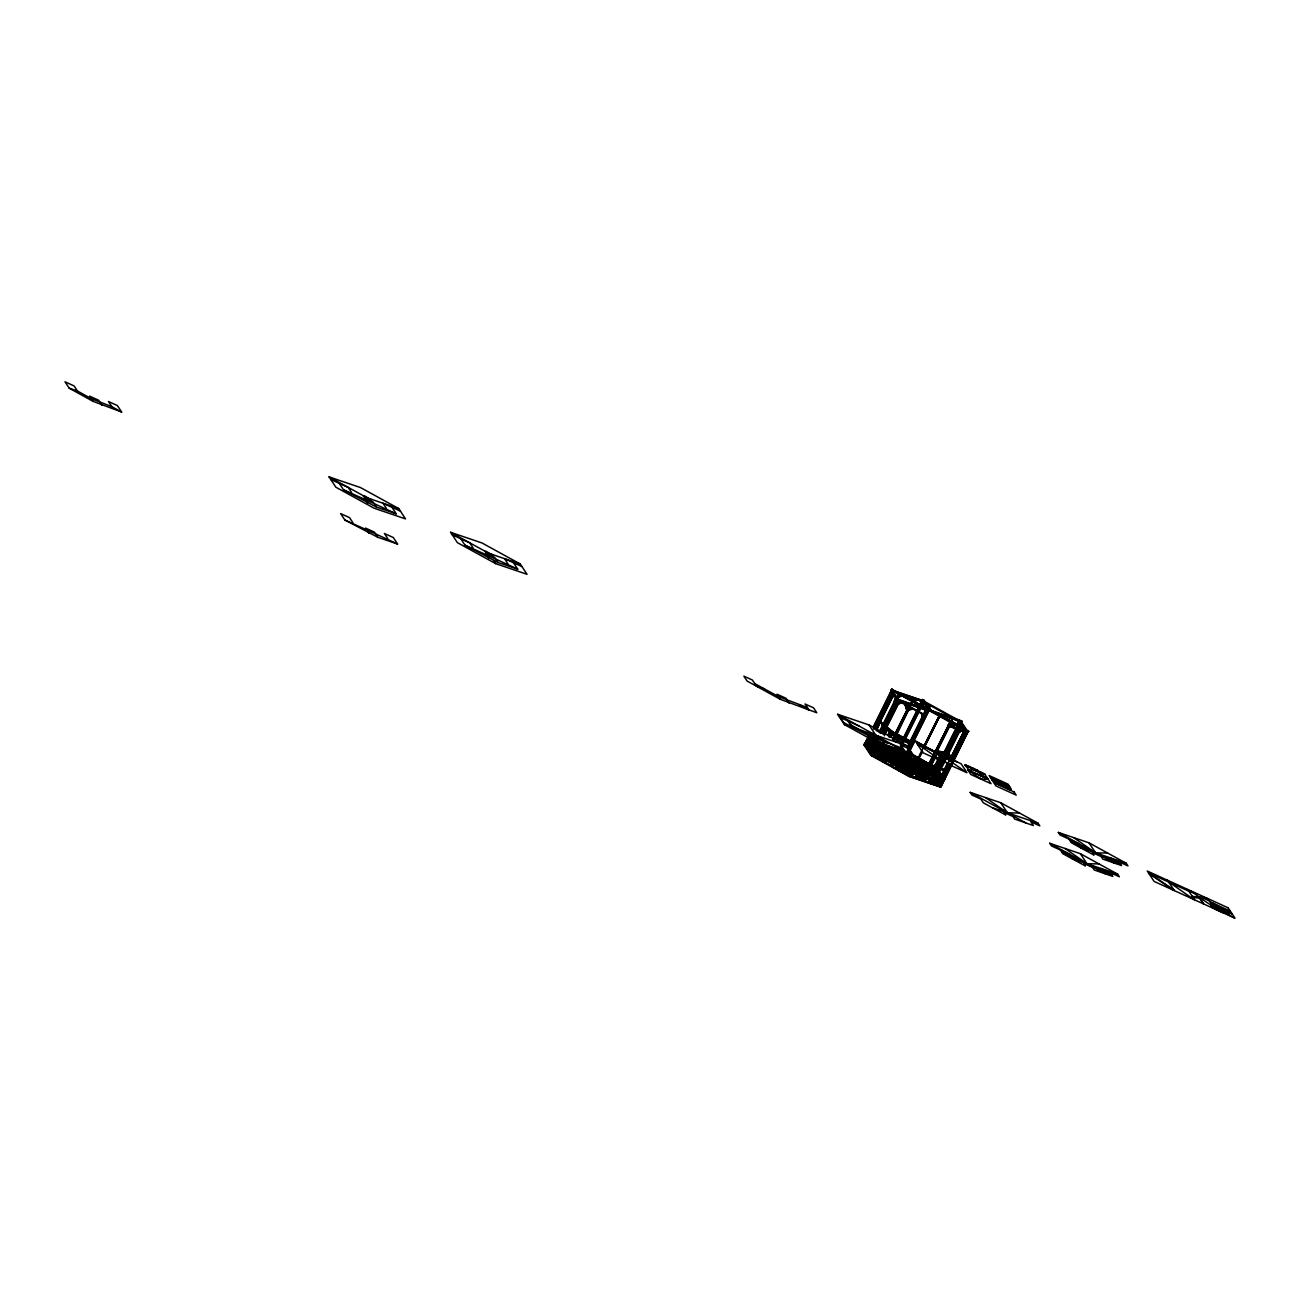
<?xml version="1.0" encoding="UTF-8"?>
<svg xmlns="http://www.w3.org/2000/svg" width="1300" height="1300" viewBox="0 0 1300 1300"><rect width="100%" height="100%" fill="white"/><g stroke="black" fill="none" stroke-linecap="round" stroke-linejoin="round"><path stroke-width="1.5" d="M940.631 755.251L936.097 753.155M930.621 767.926L932.847 771.306L940.956 755.251L938.697 751.254L941.07 755.316L933.221 771.128L932.327 770.656M948.139 752.245L951.307 757.689L947.31 752.846M937.722 751.644L939.949 755.024L937.592 751.449M951.941 757.283L936.244 753.561M865.719 744.185L866.548 741L867.425 741.406M871.309 743.779L870.789 745.761L871.78 746.33L872.836 745.16M871.211 747.11L872.365 743.275L870.447 742.495M871.666 746.168L871.471 742.869L869.408 743.665M873.681 746.46L872.641 745.81L871.812 748.979L872.82 749.548M872.706 749.385L873.86 745.55M873.486 751.514L874.315 748.361M874.38 751.92L875.209 748.767L874.185 748.166L874.932 749.304M875.355 748.995L874.851 750.977L873.958 750.571L874.477 748.605L875.631 749.401M895.05 702.163L896.285 697.401L895.408 696.995L894.156 701.756L895.164 702.341L897.682 699.514M897.39 699.985L896.561 703.154L897.455 703.56L898.267 700.391L897.39 699.985L898.43 700.635L897.91 702.617M901.095 756.161L901.924 752.992M901.566 755.219L902.086 753.236M901.371 758.599L900.851 760.581L899.08 759.769L901.014 760.825L901.842 757.656M901.989 756.567L902.818 753.399L901.03 752.586L899.876 755.901M902.476 751.725L906.799 758.29L904.004 757.087L903.175 760.256L906.604 761.914M904.069 760.663L905.044 757.738M905.775 757.9L904.361 762.044L906.133 762.856M907.741 771.03L908.261 769.064M938.438 772.314L936.666 771.745L935.837 774.898L936.731 775.304L938.194 770.803L938.99 771.16M936.585 779.886L938.844 772.931M936.748 780.13L937.983 775.352M938.226 777.579L939.705 773.094M938.697 776.636L939.201 774.654L938.161 774.004L939.12 775.466L940.339 775.206M945.197 755.658L944.239 755.446L951.389 757.77L944.369 754.926M939.721 779.854L940.875 775.791M939.673 781.089L938.844 784.258L939.737 784.664L941.33 778.83L942.646 779.87L940.095 784.989M939.299 778.505L940.306 779.074L940.696 776.929M963.836 733.444L965.087 728.666L964.194 728.26L962.959 733.038L963.95 733.606L966.485 730.779L965.591 730.389M903.971 740.789L910.471 744.364L904.215 740.334M898.771 737.214L896.236 742.365L898.836 737.246M897.406 740.87L899.08 737.457M897.65 740.919L899.356 737.441M900.867 764.497L864.484 743.827L899.779 762.872M891.215 689.942L892.174 689.276L891.215 689.942L926.998 709.589M867.994 737.376L864.126 745.16L870.935 755.495L909.171 776.49L940.615 787.166L968.354 731.283M873.438 726.716L891.865 689.276L927.956 708.923M864.142 744.494L868.303 737.376L873.519 740.236M873.551 726.879L891.605 690.755L892.694 691.324L873.958 729.089M874.884 740.691L868.059 738.173L865.199 743.957L866.742 744.9M873.373 728.699L892.125 690.934M901.193 764.985L870.691 754.423L909.009 776.23L939.64 786.63L933.335 775.905L896.074 755.43L864.126 745.16L895.733 756.096L933.01 776.571L940.615 787.166L933.806 776.847L891.28 753.301M864.987 744.136L865.881 744.526L867.864 738.335M874.445 727.285L892.515 690.479L923.146 700.895L902.281 742.918M866.174 744.494L868.709 739.375L872.69 740.155L868.303 739.245L869.278 739.781L866.856 745.062M866.288 744.543L868.579 738.351M867.263 745.079L869.229 739.554L866.304 747.305L867.311 747.874M866.417 747.467L869.099 742.089M869.976 740.61L868.822 744.445L869.716 744.835L870.87 741.016L868.936 740.188M893.165 693.599L875.339 729.511L893.051 693.42L894.059 694.005L876.834 728.699M866.873 748.378L870.074 741.926L871.081 742.495L867.571 749.45L900.185 764.433L900.364 763.539M882.131 743.941L883.155 746.33L870.383 741.227L884.682 747.727M875.875 730.145L893.945 693.826M870.188 742.089L866.986 748.54L898.706 762.938M876.931 729.658L880.376 722.215M867.75 748.784L870.935 742.072L871.829 742.479L869.83 745.014L868.936 744.608M871.569 744.185L869.017 749.304M872.462 744.591L870.025 749.889L872.576 744.77M872.917 744.12L873.551 743.194M876.98 742.186L874.347 749.044L872.284 748.036L869.862 752.911L870.935 753.383L872.186 748.621L871.179 748.036L869.408 752.017L870.301 752.424M879.109 732.079L896.041 697.954L896.935 698.36L880.002 732.485M872.105 744.997L871.146 743.535L870.318 746.704L871.325 747.289L873.324 744.738M875.225 741.585L874.819 740.675L875.209 744.526M869.976 753.09L872.398 748.199M880.1 732.664L897.049 698.539L896.155 698.133M875.68 742.008L873.015 747.403L874.461 748.361M880.149 733.038L900.331 693.924M870.854 753.48L876.2 742.186M880.717 733.428L900.283 693.696L882.131 731.819M881.351 732.81C880.783 721.321 898.105 730.811 888.875 736.938M925.909 709.637L897.764 699.871L925.665 708.565M877.679 740.789L874.347 749.044M876.249 743.99L871.504 754.016L873.844 751.124L872.95 750.717L870.415 753.545L873.827 755.04L876.379 749.921M881.855 733.184L897.033 702.211M882.635 733.411L898.69 701.041M882.749 733.59L899.145 700.554L893.62 692.153M883.057 733.931L899.438 701.561L883.383 733.931M872.722 754.764L876.07 748.914L874.413 746.395M874.51 747.5L875.404 747.906L872.398 754.423L873.519 755.04L876.054 749.921M884.585 733.541L887.153 728.341M884.715 733.736L887.299 728.536M870.951 740.09L879.889 744.153L882.099 748.329M884.991 733.85L887.559 728.699M884.276 735.767L888.046 728.52L890.256 731.884L898.235 736.336L896.236 740.204M881.189 747.727L878.475 753.74L880.717 749.19L899.389 762.418L903.013 754.878M887.689 735.361L889.688 731.413L887.396 727.935L889.915 732.274L910.926 743.876M880.831 749.483L883.366 744.347M883.935 744.754L881.4 749.872L884.455 744.933M888.306 735.784L890.029 732.339L888.42 735.865M888.794 736.239L891.264 731.266L893.019 732.225L890.549 737.197M882.505 750.311L876.574 746.233M889.362 736.499L891.02 733.168M889.671 736.71L892.141 731.738M883.383 750.799L882.944 749.726M889.752 737.425L892.726 731.981M883.74 750.913L882.733 749.84M898.495 751.628L884.991 748.41L887.217 748.378M884.812 749.629L882.716 753.837L885.885 748.735L887.153 749.418L884.292 754.536M883.025 753.837L884.731 750.425M887.104 759.428L889.46 753.074L888.761 749.418L886.892 749.044L887.429 747.874L894.01 750.896M892.369 738.985L908.716 706.664L892.678 738.985M884.65 755.154L881.644 761.199L884.065 756.324M887.461 749.45L888.127 748.117L884.471 745.81M895.667 733.947L907.254 710.596M884.699 756.665L882.278 761.556L884.991 756.714M889.509 746.704L886.324 753.334L887.461 753.87L891.377 747.273L887.64 753.561M893.068 739.521L913.575 698.214L893.636 739.911M887.347 752.261L890.029 746.883M893.587 739.7L914.095 698.392L894.156 740.09M885.251 757.055L886.681 754.163M887.023 753.577L890.077 747.11M886.795 754.325L885.365 757.217L884.471 756.811M885.316 758.111L886.763 755.219M889.086 752.716L886.584 759.249M883.967 756.048L886.259 760.695L905.856 771.452L922.301 776.262L918.824 770.965L899.21 760.207L883.09 754.731L899.389 760.467L882.765 755.398L887.055 760.971L884.081 755.267L887.055 760.971M889.086 753.903L887.64 759.606M896.561 740.415L898.251 737.019L897.666 735.865M890.256 754.504L890.305 753.399L897.894 757.851M895.944 742.186L898.528 737.003M892.32 751.108L889.509 757.104L892.71 750.653M890.305 755.788L889.834 756.73L893.051 754.878L891.166 753.821L889.151 754.991M894.286 751.774L891.8 757.104L894.351 751.985M894.595 751.286L895.034 750.457M895.733 752.261L893.441 758.452L898.024 749.336M899.779 764.562L889.883 765.082L901.355 765.245M901.485 764.595L895.001 754.764L897.455 749.856M901.193 742.332L921.716 700.976L903.549 739.148M929.679 709.621L928.444 709.881L922.415 699.546L924.202 700.359L930.556 710.011L923.309 699.952L901.712 744.721M900.071 750.262L897.52 755.381L895.83 754.374L897.991 750.019M901.712 742.511L922.821 701.561L891.199 690.609L897.033 699.465M892.791 760.939L891.654 764.839L893.1 761.28M893.799 758.648L898.04 750.246M902.769 740.724L894.562 737.734L902.769 740.724L902.525 739.651M891.069 764.887L902.2 765.716M895.57 755.836L897.699 751.221M895.489 754.455L896.399 754.764L899.275 748.979M898.869 750.425L896.399 754.764M896.886 755.04L899.438 749.921M904.053 765.749L915.85 765.245L903.191 765.278L896.789 755.576L899.194 750.766M902.915 743.259L923.764 701.903L902.346 745.062M924.202 700.359L922.09 700.212M899.502 750.783L897.358 755.121L896.057 754.861M896.561 758.128L897.195 757.461L897.195 758.485M894.514 764.936L895.944 762.044M900.932 754.227L900.347 752.846L922.821 764.79M896.188 762.044L894.741 764.936L893.896 764.465M900.916 753.236L900.347 753.821L904.199 755.576L910.146 754.78L905.206 764.335M899.373 757.445L901.258 753.561L893.49 748.069M897.325 762.32L901.241 754.081M899.665 757.656L901.127 753.903L903.126 755.056L899.405 763.003L896.009 760.971M900.023 753.512L902.249 753.48M900.429 757.9L902.135 754.471L900.104 759.428M902.899 754.715L898.95 762.109L900.071 762.645L880.717 749.19M898.869 763.392L899.421 764.692L906.409 767.861L905.856 766.561L898.869 763.392L925.714 781.381L904.735 766.789M907.514 753.675L903.403 754.276L907.367 754.276L908.083 756.665L907.042 754.26M907.042 747.614L925.795 709.394L926.64 709.849M925.958 709.621L926.315 710.515L898.917 700.668M899.714 763.003L902.947 756.86L901.826 756.324M907.367 747.614L926.006 710.06M900.023 763.019L902.996 757.494M902.265 754.683L903.89 755.576L904.572 754.081M907.676 747.614L926.867 709.41M908.554 746.915L912.34 739.342M901.469 761.735L902.444 758.16M908.83 746.72L926.64 710.418M928.379 708.695L930.036 705.347L928.07 708.695L922.415 699.546M900.867 764.822L902.395 765.034L901.16 765.294M910.081 746.346L914.517 737.409M916.305 733.834L927.842 710.58M902.476 762.076L907.156 752.456M908.424 750.327L928.785 709.767M928.704 709.036C934.196 700.895 925.649 710.06 930.556 710.011M906.587 754.244L903.614 759.574M901.193 765.554L898.446 770.429L901.452 764.384L880.392 749.856M909.708 748.816L928.996 710.45L908.96 750.994M901.517 765.895L899.08 770.786L901.826 765.911M872.17 754.553L902.021 764.465M904.849 759.086L903.224 762.352L902.33 761.962L904.069 758.842M903.354 762.483L904.962 759.249M909.188 751.01L914.404 740.512L935.529 752.115L914.404 740.512M905.921 757.884L906.474 758.956L901.079 750.75M909.399 751.238L914.842 740.756L909.642 751.254M902.883 766.22L909.513 775.824L940.94 786.5L934.148 776.181L895.895 755.17L902.379 765.001M903.273 765.408L905.856 759.655M915.98 758.29L906.409 758.826L915.769 758.891L916.484 761.28L915.46 758.875M904.312 763.929L908.862 755.089M903.256 766.805L906.539 767.601M904.41 766.431L903.971 764.936L935.041 775.905L904.784 766.415M904.41 764.156L909.188 754.423M904.426 764.628L909.513 754.423L903.76 751.611M904.654 764.628L909.821 754.764M905.32 764.514L908.131 759.298M932.149 710.97L931.239 711.246L962.13 721.354L960.976 720.558L933.01 776.571M907.01 763.23L908.31 766.821M932.392 712.043L931.564 710.58L961.545 720.964L960.895 722.296L967.688 732.615L949.195 726.342M909.496 758.648L906.636 764.449L909.821 758.664M906.799 753.106L906.149 753.773L911.576 756.746L912.21 756.08L908.245 757.965M907.449 765.082L909.074 761.8M922.301 776.262L905.678 771.192L921.976 776.929L918.011 770.705L916.467 774.28M907.156 768.316L907.611 767.374L937.495 783.916M911.804 758.891L903.727 753.61M905.856 771.452L886.584 760.029M912.649 759.363L921.05 763.977L926.737 764.059M907.367 770.461L911.771 761.784M911.316 764.725L914.193 758.94L915.281 759.395L911.722 767.081L914.615 760.614M914.55 758.387L915.2 757.721L916.013 762.222L914.55 758.387C915.492 760.516 922.123 760.793 919.977 761.361M914.436 758.94L910.78 766.724L913.656 760.939M912.161 765.18L915.038 759.395M909.659 774.898L908.538 774.28L910.617 770.738M908.538 774.28L910.877 770.201M905.986 773.727L910.276 771.404M912.031 769.503L909.171 774.621M923.309 747.403L939.136 716.008L918.109 757.867M911.771 771.258L910.585 775.206L915.233 766.317M914.68 765.44L903.533 764.611L904.377 765.082M911.739 771.94L912.649 776.896L911.267 772.883L914.648 765.911M915.038 765.164C919.685 753.301 918.028 765.359 914.404 764.822L917.264 759.704L914.729 764.822L915.85 765.245M923.731 747.63L939.77 715.796L923.975 747.646M922.236 751.124L918.011 759.444M922.659 751.351L918.954 758.339M925.015 746.119L939.737 716.479M902.135 765.586L908.619 775.418L910.39 776.23L904.248 765.733M915.411 767.163L911.966 772.541M916.029 767.65L913.737 772.379L916.809 767.423M917.101 766.951L917.556 766.122M919.263 764.01C920.481 762.304 918.352 765.196 920.888 764.904L915.492 761.101M924.333 762.905L920.53 762.84L919.864 764.189L922.496 765.456M920.189 764.189L920.579 763.035M922.399 765.082L920.4 764.546L917.865 769.665L919.539 770.64M918.385 769.844L920.92 764.709M909.789 761.004L920.189 766.724L920.075 763.847M919.571 774.117L918.824 770.965M922.967 763.003L923.601 762.336L924.105 766.837L922.967 763.003L926.299 764.676M919.474 770.413L921.001 765.798L923.585 765.05M922.139 766.594L919.311 772.655L920.189 773.061M918.694 775.548L917.15 778.992L919.783 772.135M919.945 772.46L922.496 767.341M920.075 772.883L923.292 766.431L925.519 769.811L922.09 775.466M919.783 774.914L917.67 779.171L916.581 778.602M920.156 773.939L921.586 771.046M925.892 763.587L879.141 737.084M920.936 774.183L925.99 763.653M921.326 775.726L917.686 771.371L919.133 772.119M922.545 773.549L923.016 772.606M925.584 770.689L924.625 770.006L921.765 775.125M924.852 769.99L925.519 768.641L934.602 772.947M922.399 775.466L924.089 772.054M925.34 769.551L925.827 768.381M924.414 772.395L922.724 775.808L924.658 772.541M923.033 775.808L924.739 772.395M926.153 771.014L926.071 769.714L924.592 769.697M926.705 768.869L933.985 771.891M935.301 752.099L929.126 764.351L950.755 721.841L934.96 753.951M935.399 751.692L950.105 722.053L928.769 764.108L935.09 751.871M926.039 774.475L924.722 773.825L925.633 773.549M910.455 754.227L929.533 764.579L925.795 771.761L933.221 757.169M933.514 757.867L926.429 772.102L933.822 757.867M936.163 752.521L951.502 722.247L936.471 752.521M933.498 768.528L929.695 767.358L932.133 771.062L940.062 755.072L940.956 755.251M930.767 765.18L935.041 756.6M930.914 765.391L935.171 756.795M931.385 765.586L938.129 751.514M924.674 779.789L927.209 774.654M909.204 769.242L925.356 780.471L903.923 766.399L910.39 776.23M931.678 767.78C931.889 766.269 933.579 770.136 936.292 770.25M932.23 774.621L935.09 769.503L932.23 774.621L933.189 774.962L936.227 769.096L933.351 774.898M935.561 768.901L935.106 767.975M938.633 771.03L958.571 729.316L931.483 783.867L930.394 783.283L934.18 777.238M936.975 769.909L938.779 766.285M933.806 776.847L934.472 775.499L908.278 766.61M937.008 770.429L942.792 758.745M933.969 777.628L931.304 783.023L932.392 783.591L933.709 779.399L934.781 784.209M936.65 772.249L958.62 729.544M937.398 771.696L938.616 771.42M938.519 770.949L947.375 752.668L950.349 757.461M934.765 779.253L961.854 724.701L962.845 725.27M934.879 779.415L961.967 724.864M962.731 725.108L936.114 779.155L935.106 778.586M936.894 778.066L938.584 774.654L939.477 775.06L937.04 780.358M937.008 778.245L938.697 774.832L939.591 775.222M940.111 773.695L938.892 773.955M940.875 776.019L939.981 775.613L938.827 779.447L939.835 780.016M939.12 777.92L939.364 778.992M937.69 781.316L907.367 766.724M941.086 777.497L940.193 777.091L936.991 783.559L940.079 776.929M940.388 776.23L941.769 776.197M941.054 775.97L947.554 762.872M948.009 763.539L937.869 783.949L908.164 767.471M949.796 759.947L964.958 729.414L965.835 729.82L950.69 760.337M948.675 762.613L942.175 775.986L941.281 775.499M941.086 785.525L938.811 784.582L940.258 785.46L943.751 779.903L941.541 777.969L941.395 782.389L940.501 781.983M942.013 776.571L938.389 770.738M948.789 763.766L938.99 783.526L938.096 783.12M950.576 760.175L965.721 729.641L964.844 729.235L937.755 783.786L936.877 783.38M948.903 763.929L939.104 783.689L938.21 783.283M939.331 784.761L940.972 781.04L941.866 781.446M942.419 778.359L941.915 779.87M942.987 778.668L944.076 779.236L942.987 778.668L950.121 764.27M951.909 760.679L966.193 731.916L953.388 759.281L954.2 759.98L940.859 754.488M943.004 779.236L944.401 779.236L936.877 768.771L927.062 763.392M943.508 778.846L967.054 731.413M943.556 779.058L950.706 764.676M967.492 732.322L941.265 786.5L906.913 766.789M967.704 731.949L968.663 731.283L967.704 731.949L948.967 721.663M943.833 780.033L944.791 779.383L937.869 775.564M964.876 765.001L968.971 769.827M985.693 777.433L987.366 778.099L985.01 774.524L964.746 765.278L966.306 765.034M967.119 766.025L970.71 767.65M970.255 766.74L966.176 765.294M972.741 768.82L978.185 770.673L972.498 767.764M972.871 768.56L970.125 767.016L972.367 768.024M976.901 770.396L985.026 774.166M979.209 771.517L982.8 773.159M880.376 721.581L883.123 726.684L891.54 731.477C916.126 750.474 897.227 734.451 884.926 727.691M891.816 730.811L890.955 731.006M892.417 731.738C924.43 753.48 870.74 722.394 902.606 739.456M892.84 733.931L900.299 738.026M899.129 737.262L910.569 742.95M899.974 737.279L897.943 736.759M900.608 738.936L891.231 730.551L885.267 727.285M902.33 739.895L902.038 738.985M882.814 726.424L893.246 734.939M892.726 734.581L893.555 734.533M891.833 691.567L890.159 693.436L891.036 693.842L892.726 691.974L891.67 691.324L890.63 692.494L892.564 691.73M893.815 694.574L891.28 697.385L892.174 697.791L894.693 694.964L893.653 694.33L891.751 696.442L894.53 694.736M868.611 741.52L869.667 740.35L872.999 745.404M868.14 742.462L869.814 740.594M869.083 743.909L866.564 746.736L865.67 746.33M868.611 744.851L865.833 746.574M870.903 745.94L871.943 744.754M871.179 748.036L868.66 750.864L869.554 751.27L872.072 748.442M871.601 749.385L868.822 751.108M872.479 751.66L870.577 753.789L873.373 752.066M901.956 753.984L900.9 755.154L902.688 755.966L903.727 754.796M899.941 759.184L901.615 757.315L899.844 756.503M901.127 762.889L902.801 761.004L904.589 761.816L902.915 763.685M903.061 763.929L904.117 762.759M905.938 769.242L907.611 767.374M909.577 766.415L910.617 765.245M909.106 767.358L910.78 765.489L909.886 765.082M908.034 768.722L906.994 769.892L905.06 768.836M960.619 722.832L958.945 724.717L961.513 723.239L960.456 722.605L959.416 723.775L961.35 722.995M962.601 725.839L960.083 728.666L960.96 729.072L963.495 726.245L962.439 725.595L960.554 727.724L963.333 726.001M937.885 775.19L935.35 778.017L934.456 777.611L936.991 774.784L941.428 776.864M935.513 778.245L937.414 776.133M937.917 776.392L938.958 775.222M939.851 775.629L938.811 776.799L936.52 775.726M940.306 779.074L941.346 777.904M940.875 779.724L938.34 782.551L937.446 782.145L939.981 779.317L940.972 779.903M940.404 780.666L937.609 782.389M939.217 784.826L941.736 781.999L942.63 782.405L940.111 785.216M939.38 785.07L941.281 782.941L942.159 783.347L940.875 785.704L943.069 779.334L943.946 779.74M894.091 691.6L890.874 693.452L894.66 691.99L893.36 691.34L891.914 692.9M898.852 696.54L903.077 694.85M912.681 701.236L916.89 699.546M912.21 702.179L917.638 699.79L912.779 702.585L910.617 697.206L912.259 702.406M871.764 740.626L867.977 742.072L871.195 740.22L872.349 740.821M870.626 746.785L874.998 744.949M878.199 742.609L876.769 744.153M873.779 745.648L871.358 747.045L870.041 746.395L875.469 744.006M882.635 747.045L885.852 745.192M886.421 745.599L883.204 747.451L881.4 743.681M883.87 751.091L889.281 748.686L880.327 752.521L884.276 751.319M893.344 747.939L889.541 749.401M888.68 755.934L891.296 754.569M889.249 756.324L897.439 751.465L892.596 754.26M957.158 732.176L961.366 730.47M956.686 733.119L962.097 730.73L957.255 733.509L956.166 732.94L955.663 728.536M919.116 767.146L915.899 768.999L917.784 770.039M914.517 770.347L911.3 772.2L912.015 772.769M916.63 769.242L919.214 768.479M921.099 767.146L924.316 765.294M911.885 772.606L915.086 770.754M924.885 765.7L921.667 767.536L920.53 766.74L923.748 764.887L924.885 765.7L909.854 760.581M917.751 775.466L914.517 777.319L915.834 777.969L918.255 776.571M915.265 777.579L918.905 775.483M925.958 777.173L929.175 775.336L924.722 773.825M933.189 779.22L928.915 782.421M932.717 780.163L929.646 782.665M888.989 749.58L886.389 750.327M879.889 757.949L883.87 756.746L878.069 758.55M908.391 757.006L910.991 756.259L907.871 757.087M897.325 761.686L901.274 760.5L897.634 761.702M900.185 761.426L898.528 762.19M898.219 762.19L900.494 761.426M898.528 766.577L894.871 767.78L900.364 765.96M924.999 766.317L919.506 768.137M910.585 771.42L905.092 773.24M923.276 763.003L928.688 765.976L924.739 767.179M925.129 771.599L927.095 770.835M900.396 766.496L903.321 768.024L900.591 766.529M898.495 701.204L891.54 689.942L922.984 700.619L961.22 721.63L968.029 731.949L951.373 726.294M900.624 702.374L898.658 703.137M925.844 703.219L922.513 704.421M921.781 705.916L957.775 725.692M911.755 708.484L907.936 709.865M912.649 708.988L907.481 710.808M928.362 709.702L909.236 748.898L900.25 744.803L904.345 751.01M922.513 714.399L923.682 717.291M950.56 721.89L928.525 709.767M967.298 732.485L960.083 722.02L933.871 775.531M869.667 735.183L874.591 735.247M868.303 737.376L867.977 738.043M914.615 741.211L934.619 752.326M884.097 747.224L885.446 749.629L884.406 747.24M929.013 749.028L930.508 749.158M886.21 749.076L883.659 754.195M931.32 750.165L934.911 751.79M901.241 751.075L898.966 751.839M883.967 751.319L885.17 751.741L888.241 749.239M902.151 751.579L898.82 752.781M906.831 752.115L902.98 759.233L928.054 709.361L908.278 748.54L911.609 753.48M883.496 752.261L881.855 753.025M885.089 752.96L885.788 755.365M911.576 756.746C899.535 746.834 912.519 762.044 905.483 756.454M903.906 755.414L901.908 754.146M902.606 756.551L906.653 758.046M875.095 756.925L874.12 752.586M901.875 757.201L903.305 757.234L901.745 757.477M909.204 757.64L906.002 764.091L908.862 758.306L912.925 760.533M900.624 757.77L898.592 751.985L901.648 759.736M901.599 758.144L906.506 759.996M883.708 758.03L885.316 762.369L884.146 759.476M893.474 758.631L897.504 758.485M901.485 758.794L901.404 756.405M916.484 759.411L907.254 759.281L897.682 755.219M911.885 759.964L907.254 770.299L905.483 769.486M914.29 761.28L909.188 758.306M911.3 762.174L907.969 763.376M916.646 762.58L920.286 761.361L914.875 758.387M920.205 763.506L924.17 763.506L924.885 765.895L923.861 763.49M925.584 763.587L921.05 774.345L920.042 773.776L923.065 767.276L922.074 766.691M928.996 763.636L912.129 754.374M938.454 763.961L933.286 765.781M925.665 764.319L920.839 772.866M929.337 764.644L910.877 754.325M900.477 764.481L903.484 765.505M929.971 764.985L937.771 769.178M891.654 764.839L890.224 764.416M927.485 765.489L924.674 766.317M900.998 766.317L903.029 772.086L901.566 768.235M925.633 766.659L927.68 767.959M899.892 766.919L895.765 768.284M925.291 767.341L927.355 768.625M900.526 767.26L902.119 771.599L900.949 768.706M911.917 768.089L913.445 768.836M941.834 777.481L936.861 769.454L905.548 752.424M974.837 769.909L967.85 769.925L987.967 779.058L974.951 769.957M935.724 769.844L931.986 767.796M923.423 770.461L926.949 764.01L922.789 771.128M934.115 772.704L930.312 774.069M922.236 773.533L919.961 774.296M980.996 779.122L988.097 779.22L991.055 783.689L970.824 774.508L967.883 770.023L988 779.122M1003.356 785.151L999.879 785.102L993.509 782.194L989.121 775.548L1008.02 784.144L1010.929 788.548L992.03 779.967M1003.568 785.249L1000.106 785.2L1011.384 790.319L1009.938 788.141M1008.67 812.841L1019.444 813.004M1025.635 822.819L1014.699 819.097L1012.992 816.514L1004.104 812.484L1005.81 815.051L992.485 807.755M1096.826 852.881L1107.6 853.044M1113.791 862.859L1102.855 859.138L1101.149 856.554L1092.26 852.524L1093.966 855.091L1080.641 847.795M1088.197 863.752L1098.987 863.915M1105.163 873.73L1094.226 870.009L1092.52 867.425L1083.631 863.395L1085.337 865.962L1072.029 858.666M1198.99 896.886L1190.54 890.711M1199.591 897.016L1203.15 897.065L1208.447 899.405L1206.189 897.829M1192.896 897.325L1199.737 898.3L1203.394 903.825M928.574 710.206L950.3 722.28M929.094 763.896L912.502 754.65M937.105 750.864L948.188 752.96L936.975 751.367M941.07 755.316L940.062 755.072M935.87 752.863L945.327 755.154M936.374 753.058L943.54 754.731M935.74 753.383L942.386 754.861M936.829 754.358L942.63 755.641M946.319 756.503L951.827 757.803M111.849 406.656L91.244 398.645L77.415 390.959L74.1 385.938L65 381.794L69.209 388.18L93.015 401.326L121.647 412.051L117.374 405.567L108.436 401.505L111.849 406.656L121.647 412.051M69.209 388.18L77.415 390.959M329.046 476.889L360.49 487.565L398.726 508.56L405.535 518.895L374.091 508.219L335.855 487.207L329.046 476.889L363.967 496.064M339.251 483.34L343.525 489.824C361.091 497.689 378.739 505.684 396.224 513.776L391.95 507.293M370.012 498.81L398.726 508.56M343.525 489.824L376.447 507.065L396.224 513.776M450.58 532.301L482.007 542.977L520.26 563.989L527.053 574.308L495.625 563.631L457.372 542.636L450.58 532.301L485.501 551.492M460.769 538.753L465.043 545.236C482.625 553.101 500.256 561.096 517.741 569.189L513.467 562.705M491.546 554.239L520.26 563.989M465.043 545.236L497.965 562.477L517.741 569.189M917.621 706.241L898.089 699.205M932.717 711.376L960.294 720.736M897.764 699.871L925.34 709.231M933.644 712.27L961.22 721.63M934.229 712.66L959.952 721.403M961.09 722.605L922.642 701.285M352.95 522.795L349.537 517.628L340.616 513.565L344.89 520.049C362.473 527.93 380.104 535.925 397.589 544.017L393.315 537.534L384.377 533.471L387.774 538.622M947.895 724.913L963.219 730.113M947.57 725.579L967.688 732.615M344.89 520.049L377.829 537.306L397.589 544.017M764.497 688.935L756.438 686.189L752.359 680.014L743.876 676.163L747.11 681.07L780.471 699.4L816.79 712.758L813.556 707.834L805.058 703.983L809.136 710.158L799.321 704.762M837.574 714.269L869.017 724.945L907.27 745.94L914.062 756.275L882.619 745.599L844.383 724.587L837.574 714.269L872.511 733.444M807.381 707.509L778.733 696.751L754.683 683.54M876.736 730.909L881.124 732.599M903.094 740.058L895.472 737.457M919.36 745.387L917.702 744.705L923 752.765L943.117 761.898L917.182 743.811M937.674 752.651L943.898 754.666M935.984 753.675L939.087 754.715M943.231 756.242L941.557 755.56L946.871 763.604L966.972 772.753L941.038 754.65L961.155 763.799L966.469 771.842L964.795 771.176M844.383 724.587L873.096 734.337M878.556 736.19L907.27 745.94M977.21 771.582L973.733 770.006M940.924 760.321L942.597 761.004L937.3 752.944L917.004 743.649L937.154 752.814M902.996 748.508L874.347 737.75L850.298 724.539M874.721 739.863L868.4 737.506L869.083 738.075M872.138 739.96L875.566 741.13M842.725 722.069L884.975 744.445L912.405 753.756M877.467 742.349L875.062 741.747M876.557 742.251L879.515 743.259L876.298 745.111L878.946 742.852L887.104 748.54M978.64 777.449L982.117 779.025M886.307 748.28L901.615 753.48M884.991 748.41L886.892 749.044M896.252 752.44L891.8 750.929L892.905 751.497L889.444 756.892M886.941 749.483L888.29 749.938M896.837 752.83L867.669 738.043M895.83 754.374L896.577 755.024M866.694 744.673L865.881 744.526M876.102 747.939L885.446 751.108M909.041 759.119L925.876 764.839M918.97 762.694L922.708 763.961M895.96 755.089L864.451 744.494L871.731 755.755L874.851 749.174L875.745 749.58L874.266 748.053M913.932 761.183L921.408 763.734M908.7 759.785L937.917 770.12L937.105 768.658M876.249 749.174L882.521 751.303M890.76 754.097L900.656 757.266M926.689 766.301L937.349 769.714M927.55 768.966L934.489 771.322M911.658 764.887L914.908 765.992M916.142 766.415L920.481 767.894M911.917 765.196L919.685 767.829M914.322 766.577L917.296 767.585M928.801 771.452L932.392 772.671M914.891 766.984L917.865 767.991M927.339 771.306L933.075 773.256M926.786 771.306L930.361 772.525M938.307 775.222L941.216 776.214M871.016 753.756L897.211 762.645M871.601 754.146L897.78 763.051M906.977 766.383L935.041 775.905M870.691 754.423L900.624 764.579M903.63 765.602L934.716 776.571M899.324 764.351L871.26 754.812L909.513 775.824M906.084 766.642L934.148 776.181M934.602 777.173L931.97 775.499L932.344 779.35L931.629 776.165L933.384 778.798M926.786 774.719L929.744 775.726L929.5 774.654M914.322 772.769L917.377 767.829L916.289 767.244M1004.721 811.899L992.127 807.625L983.304 802.783L980.85 799.077L971.929 795.015L970.174 792.366L1000.821 802.766L1038.082 823.225L1039.821 825.874L1030.9 821.811L1033.337 825.516L1026.074 823.062L1010.766 814.645M910.585 775.206L908.862 774.28M939.965 785.964L909.334 775.564L909.171 776.49L909.837 775.158L904.443 766.967M930.394 783.283L934.115 777.01L934.976 777.449L936.227 772.688L935.334 772.281M1010.181 813.751L1038.082 823.225M1092.878 851.939L1080.284 847.665L1071.46 842.806L1069.006 839.101L1060.085 835.039L1058.33 832.406L1088.977 842.806L1126.239 863.265L1127.977 865.914L1119.056 861.851L1121.494 865.556L1114.23 863.102L1098.922 854.685M1098.321 853.791L1126.239 863.265M1170.829 883.464L1169.155 882.798M1070.176 854.506L1051.456 845.926L1049.717 843.278L1080.349 853.678L1117.61 874.136L1119.365 876.785L1100.791 868.432M1201.639 899.08L1199.965 898.398L1203.605 903.939M1210.609 902.688L1213.761 903.76M1212.006 904.816L1221.626 908.083M1192.392 898.398L1194.066 899.08M1084.249 862.81L1071.671 858.536L1062.831 853.694L1060.394 849.972M1089.709 864.663L1117.61 874.136M960.083 722.02L960.976 722.426L934.667 775.808L932.555 774.621M892.288 691.324L891.199 690.609M895.57 697.239L896.447 697.629L895.521 701.22L894.627 700.814M964.356 728.504L965.25 728.91L964.307 732.501L963.43 732.095M966.339 731.51L967.233 731.916L966.712 733.899L965.819 733.492M966.599 731.916L967.606 732.485M940.03 753.22L948.545 757.104M949.211 757.413L953.42 759.314M990.568 777.725L1009.499 786.37M330.752 479.473L348.173 487.402L351.585 492.554M400.433 511.144L383.012 503.23L386.409 508.398M452.27 534.885L469.706 542.815L473.102 547.966M521.95 566.572L504.53 558.642L507.926 563.81M942.646 763.376L943.54 763.783L941.883 761.28M839.491 717.161L859.024 726.034M868.075 737.506L868.969 737.913M901.193 752.83L902.98 753.642L902.46 755.625L900.673 754.812M936.553 769.438L937.544 770.023M902.834 754.39L903.89 755.04L901.322 756.503M936.406 770.185L937.3 770.591M927.891 766.545L933.254 768.983M878.02 744.039L885.17 747.289M926.25 765.96L931.612 768.398M937.885 771.241L938.779 771.648M937.885 771.469L936.991 771.079L937.95 772.541M925.779 766.399L938.291 772.086M884.845 747.955L869.651 741.276L871.504 743.145M925.925 766.626L934.862 770.689M936.829 771.989L937.706 772.379L937.202 774.361L936.309 773.955M872.219 742.82L885.267 748.914M890.646 751.205L894.335 752.879M898.024 754.553L907.335 759.054M912.47 761.117L919.994 764.709M923.52 766.155L934.733 771.404M937.089 772.379L938.096 772.964M939.234 773.289L940.274 773.923L939.039 774.183M938.486 773.337L939.38 773.744M871.877 743.486L884.78 749.352M890.321 751.871L894.01 753.545M910.292 760.955L919.506 765.148M923.195 766.821L934.261 771.842L925.584 768.852L924.17 766.61M872.024 743.714L884.943 749.58M890.467 752.099L894.156 753.773M910.439 761.183L919.653 765.375M923.341 767.049L934.408 772.07M875.501 745.908L884.585 750.197M895.001 754.764L896.789 755.576M922.61 767.504L923.487 767.91M934.862 773.224L935.756 773.63L934.83 777.205L933.936 776.799M905.417 760.126L903.646 759.314L904.004 757.087M936.423 774.134L937.316 774.54M868.189 743.503L869.196 744.087M875.16 746.574L884.26 750.864M932.49 772.801L924.544 769.275M888.241 753.334L889.98 754.065M925.746 770.38L924.202 769.941M939.819 776.523L940.972 777.335M935.951 775.076L936.845 775.483M867.717 744.445L868.725 745.03M898.154 758.371L899.048 758.778M898.316 758.615L899.21 759.021M1188.59 890.792L1193.757 893.133M1168.684 882.066L1149.086 873.145L1173.835 889.883M1188.915 891.264L1169.301 882.342L1193.92 899.535M937.333 777.173L938.34 777.741L940.014 775.872L939.055 774.41M1148.94 873.6L1173.689 890.337M1209.504 901.014L1204.352 898.674L1201.07 898.625L1213.144 906.539M942.76 780.049L942.094 779.041M903.987 762.808L905.759 763.604M1209.991 901.761L1230.336 911.121M865.134 745.534L866.028 745.94M865.296 745.778L866.19 746.168M870.708 748.995L871.715 749.564M939.51 780.26L940.517 780.845L939.575 784.42L938.681 784.014M1069.087 839.215L1078.789 843.635M1109.42 857.561L1119.121 861.965M903.337 764.335L902.557 764.108M913.039 768.706L913.932 769.096L911.771 765.83M901.664 763.701L903.597 764.741L897.114 754.91L895.342 754.097L897.504 757.38M1232.351 914.193L1226.664 911.56L1229.54 913.559L1222.211 911.251M866.905 748.199L896.756 761.898M897.179 762.092L897.991 762.613M1192.246 896.318L1199.754 897.309L1198.828 896.594M1070.582 841.49L1092.13 851.289M1099.069 854.441L1120.616 864.24M937.836 781.544L905.222 766.561L938.015 780.65M885.219 757.933L886.21 758.517M869.294 751.839L870.188 752.245M1223.706 913.071L1214.704 908.895L1207.928 898.625M869.895 752.749L870.789 753.139M906.474 770.055L907.481 770.64L910.016 765.505L909.025 764.936L911.138 765.911L910.227 765.196M905.97 770.234L906.864 770.64M906.133 770.477L907.01 770.867M1061.954 852.361L1083.517 862.16M1090.44 865.312L1112.004 875.111M951.145 757.64L947.895 752.733M883.334 726.83L880.23 721.37L891.166 731.331L879.986 721.858M889.428 731.835L890.142 732.387M939.705 715.39L968.663 731.283M891.556 689.276L900.071 693.956M903.484 695.825L968.045 731.283M891.54 689.942L927.712 709.865M949.292 721.663L968.337 731.965M926.315 710.076L927.225 710.304M899.145 700.554L924.414 714.594M923.65 714.854L897.926 700.814M1211.616 902.541L1232.091 913.77M1211.291 903.711L1226.144 911.219L1225.461 910.179M1212.689 905.84L1219.66 909.009L1217.58 905.856M1212.949 906.246L1234.204 917.833M910.049 740.886L892.694 731.965L909.821 741.374M911.333 741.764L893.263 732.436L911.398 742.398M901.761 739.424L910.731 744.364M1058.33 832.406L1092.293 851.045M911.121 755.658L924.072 762.759M928.086 764.969L934.765 768.641M900.347 750.425L903.175 751.969M900.364 750.587L902.85 751.969M902.59 754.016L911.901 759.119M919.587 764.026L921.7 765.18M970.174 792.366L1004.136 811.005M878.394 743.08L892.58 750.701M907.286 758.826L908.375 759.298M916.744 764.14L920.514 766.041M924.43 768.365L933.693 773.289M886.763 747.841L890.224 749.742M916.419 764.14L919.896 766.041M924.138 768.365L932.685 773.045M941.736 778.034L942.37 779.236L941.395 778.7M897.146 754.227L904.394 758.046M923.65 768.625L932.327 773.386M937.528 776.246L944.466 780.049M870.821 739.944L891.621 751.367M896.821 754.227L900.299 756.129M910.406 761.686L919.555 766.707M924.755 769.567L933.432 774.329M877.11 745.144L884.227 749.044M873.161 743.421L885.267 750.067M876.346 746.704L881.124 749.32M892.125 755.528L898.414 758.826M1049.717 843.278L1083.664 861.916M1090.294 865.556L1105.601 873.974L1112.865 876.428L1110.428 872.722M876.492 748.589L875.42 743.779L876.492 748.589L882.391 751.53M891.101 756.308L894.66 758.436M898.885 760.874L918.483 771.631M876.07 748.914L882.05 752.196M890.776 756.974L894.221 758.875M906.035 766.301L906.409 767.861M864.792 743.827L892.531 759.07M864.484 743.827L899.161 762.872M864.776 744.494L901.193 764.497M901.891 764.725L941.265 786.5M902.265 765.31L903.971 766.236M904.215 766.496L940.94 786.5M896.724 764.562L896.399 764.562M887.38 760.289L906.019 770.526M912.259 754.65L923.244 760.679M956.394 728.78L956.638 731.997L957.726 732.566M913.25 701.642L911.349 697.45L912.73 701.464M899.438 696.946L897.536 692.77L898.917 696.767M1073.654 837.606L1093.365 851.305M967.883 769.974L980.883 779.074M922.383 745.387L925.064 747.305M1065.025 848.477L1084.736 862.176M985.498 797.566L1005.209 811.265M922.025 765.294L918.905 770.006L920.059 770.819M919.913 764.01L918.775 763.197L920.059 766.789M920.4 764.546L921.505 765.115M896.789 749.466L901.258 752.57M924.349 768.625L930.296 772.769M878.069 736.824L887.087 743.096M894.189 748.312L897.163 750.376M924.706 769.535L932.133 774.702M926.981 771.371L929.955 773.435M910.033 760.24L911.17 761.036M892.434 748.637L904.898 757.315M914.501 763.994L919.685 767.536M932.945 776.815L933.888 778.846M891.735 748.41L897.163 752.164L887.575 749.255M916.858 765.879L920.042 768.105M927.842 773.516L927.631 774.02M888.989 747.142L904.572 757.981M911.056 762.499L918.856 767.926M920.839 769.242L919.685 768.446L921.278 771.225M888.29 746.915L896.301 752.651M899.194 754.504L903.874 757.754M910.358 762.271L918.158 767.683M889.492 748.28L890.581 748.849M912.714 765.212L917.166 768.316M889.021 749.222L888.891 746.428M877.403 741.553L880.376 743.616M883.334 745.68L889.33 749.808L890.142 753.415M910.894 764.839L916.841 768.983M933.806 780.747L934.05 783.949L935.35 784.599M910.195 764.611L914.664 767.699M926.998 776.636L928.444 775.076L929.744 775.726L926.542 777.579L925.438 777.01M918.385 771.875L918.531 774.654M889.574 753.025L890.89 753.675L889.233 748.475L890.305 753.269M886.827 752.099L887.916 752.668M906.409 765.781L907.562 766.577M887.071 753.155L888.16 753.74M919.994 776.051L920.806 779.659L919.88 774.702M879.694 749.613L900.673 764.205M888.891 757.087L890.175 760.663M920.969 779.512L920.465 775.109L918.58 778.911L917.475 778.326M887.835 756.73L884.049 758.176L885.202 758.972M888.42 758.03L889.444 760.419M887.38 757.673L884.78 758.42L885.934 759.233M912.811 776.75L912.307 772.346M883.139 726.001L893.051 734.159M1210.804 905.466L1212.445 907.952M1187.696 889.428L1194.554 899.811M1167.481 880.23L1174.322 890.614M1088.977 842.806L1095.006 851.971M1080.349 853.678L1086.394 862.842M961.529 723.028L965.949 729.739M1000.821 802.766L1006.85 811.931M957.32 761.979L952.331 759.395L953.111 760.061M939.981 775.613L940.94 777.075M941.541 777.969L942.208 778.976M937.56 772.151L938.519 773.614L936.666 771.745M941.509 778.148L939.656 776.279L940.615 777.741M922.951 767.097L923.926 768.56M900.673 744.981L904.751 751.156M913.494 764.644L915.314 767.406M901.599 751.319L903.76 754.601M910.358 764.855L912.519 768.137M900.185 750.36L904.508 756.909M909.48 764.449L912.714 769.372M900.38 751.595L903.614 756.503M897.309 756.145L901.631 762.694M904.638 768.202L908.944 774.751M884.975 744.445L881.562 739.261L872.674 735.231L876.086 740.399M869.017 724.945L875.225 734.37M876.411 736.158L877.126 737.246M880.539 742.414L882.619 745.599M879.889 744.153L881.562 746.688M878.979 744.461L881.351 747.955M871.65 741.13L873.827 744.413M870.724 740.561L874.266 746.168M865.443 745.03L872.072 755.089M848.429 721.24L852.54 727.464M847.974 721.012L852.053 727.188M840.385 717.584L843.7 722.605M789.36 703.446L785.964 698.262L777.059 694.233L780.471 699.4M497.965 562.477L494.569 557.31L485.68 553.264L489.076 558.431M489.401 554.206L490.116 555.279M493.529 560.462L495.625 563.631M376.447 507.065L373.051 501.898L364.146 497.851L367.559 503.019M367.884 498.794L368.599 499.866M377.829 537.306L374.416 532.122L365.527 528.076L368.924 533.26M101.904 405.356L98.475 400.156L89.586 396.126L93.015 401.326M923.081 717.762L921.619 713.911L922.756 717.762M924.284 773.289L925.421 777.124M923.812 774.247L924.528 776.636M906.474 753.773L907.611 757.608M884.65 750.571L883.204 746.736M885.072 759.021L886.21 762.856L884.748 759.005M874.591 751.644L876.298 757.413L874.266 751.644M934.278 779.805L934.992 783.006M920.725 767.894L921.44 771.079M920.254 768.836L920.709 770.835M896.626 749.06L897.341 752.245M896.057 748.67L896.773 751.855M889.623 746.688L890.061 748.67M869.814 741.52L869.294 743.486L870.171 743.892L870.691 741.926L869.814 741.52M892.417 692.445L891.166 697.222L892.06 697.629L893.295 692.851L892.417 692.445M892.58 692.689L891.638 696.28L892.531 696.686L893.458 693.095L892.58 692.689M961.204 723.726L959.969 728.504L960.846 728.894L962.097 724.133L961.204 723.726M961.366 723.97L960.44 727.545L961.318 727.951L962.26 724.376L961.366 723.97M966.176 731.266L965.347 734.435L966.241 734.841L967.07 731.673L966.176 731.266M880.523 747.419L877.809 753.431L880.523 747.419M925.746 709.117L927.176 709.134L925.746 709.117M911.251 759.622L909.35 765.082L911.251 759.622M952.542 717.876L950.885 721.224L952.542 717.876M953.176 718.234L951.519 721.565L953.176 718.234M926.689 774.491L924.154 779.61L925.242 780.179L927.794 775.06L926.689 774.491M930.475 770.12L927.745 776.149L930.475 770.12M931.141 770.429L928.411 776.441L931.141 770.429M959.449 721.679L936.244 768.43L959.449 721.679M884.049 726.749L881.026 722.166L884.049 726.749M892.32 733.574L890.37 730.616L892.32 733.574M892.889 734.045L891.036 731.12L892.889 734.045M896.642 698.864L894.741 700.992L897.536 699.27L896.642 698.864M965.429 730.145L963.544 732.258L966.322 730.551L965.429 730.145M903.24 694.704L898.398 697.499L903.24 694.704M870.464 739.976L868.449 741.13L870.464 739.976M896.399 752.001L892.759 754.097L896.399 752.001M901.517 702.878L897.877 704.08L901.517 702.878M924.95 702.731L922.675 703.479L924.95 702.731M953.891 723.726L949.78 725.091L953.891 723.726M954.785 724.214L949.309 726.034L954.785 724.214M877.549 750.734L875.274 751.497L877.549 750.734M878.459 751.238L874.803 752.44L878.459 751.238M883.074 757.673L878.962 759.054L883.074 757.673M919.084 760.874L916.809 761.621L919.084 760.874M924.202 767.26L920.091 768.625L924.202 767.26M937.983 764.904L933.871 766.269L937.983 764.904M934.586 771.761L929.11 773.581L934.586 771.761M364.683 496.08L363.252 496.064L371.312 499.72L364.683 496.08M486.216 551.492L484.786 551.476L492.846 555.149L486.216 551.492M905.125 704.681L906.831 710.45L905.125 704.681M906.019 705.169L907.303 709.508L906.019 705.169M922.106 705.25L958.116 725.026L922.106 705.25M924.446 707.379L926.169 713.164L924.446 707.379M925.34 707.883L926.64 712.221L925.34 707.883M957.369 720.363L958.523 724.197L957.369 720.363M958.279 720.866L958.977 723.255L958.279 720.866M872.82 733.444L879.45 737.1L872.82 733.444M898.43 752.944L899.73 757.266L898.43 752.944M882.781 753.447L883.919 757.266L882.781 753.447M908.814 757.429L910.536 763.214L908.814 757.429M908.342 758.387L909.642 762.71L908.342 758.387M930.621 764.319L936.894 767.764L930.621 764.319M932.701 768.186L933.839 772.021L932.701 768.186M933.595 768.674L934.31 771.079L933.595 768.674M924.609 773.305L925.746 777.124L924.609 773.305M924.138 774.247L924.852 776.636L924.138 774.247M1004.445 811.005L1011.075 814.661L1004.445 811.005M1092.601 851.045L1099.231 854.685L1092.601 851.045M1083.972 861.916L1090.619 865.556L1083.972 861.916M947.001 770.591L939.364 767.991L947.001 770.591M946.66 771.258L939.039 768.658L946.66 771.258M1214.135 904.329C1209.731 903.11 1219.969 907.53 1214.135 904.329M1222 908.651C1217.596 907.432 1227.834 911.852 1222 908.651M1014.13 791.992L993.899 782.795L995.962 785.931L1016.194 795.129L1014.13 791.992M941.557 761.946L940.664 761.54L943.215 764.449L941.557 761.946M946.644 768.495L945.75 768.089L948.301 770.997L946.644 768.495M946.319 769.161L945.425 768.755L947.96 771.664L946.319 769.161M1228.159 907.822L1147.25 871.033L1154.091 881.416L1235 918.206L1228.159 907.822M921.066 700.96L921.521 702.959L921.066 700.96M965.542 731.884L965.981 733.883L965.542 731.884M920.335 700.716L921.05 703.901L920.335 700.716M897.374 692.916L898.446 697.71L897.374 692.916M921.31 768.3L920.156 767.488L922.025 771.485L921.31 768.3M875.517 745.128L876.33 748.735L875.517 745.128M867.847 741.406L868.92 746.216L867.847 741.406M867.376 742.349L868.173 745.956L867.376 742.349"/></g></svg>
